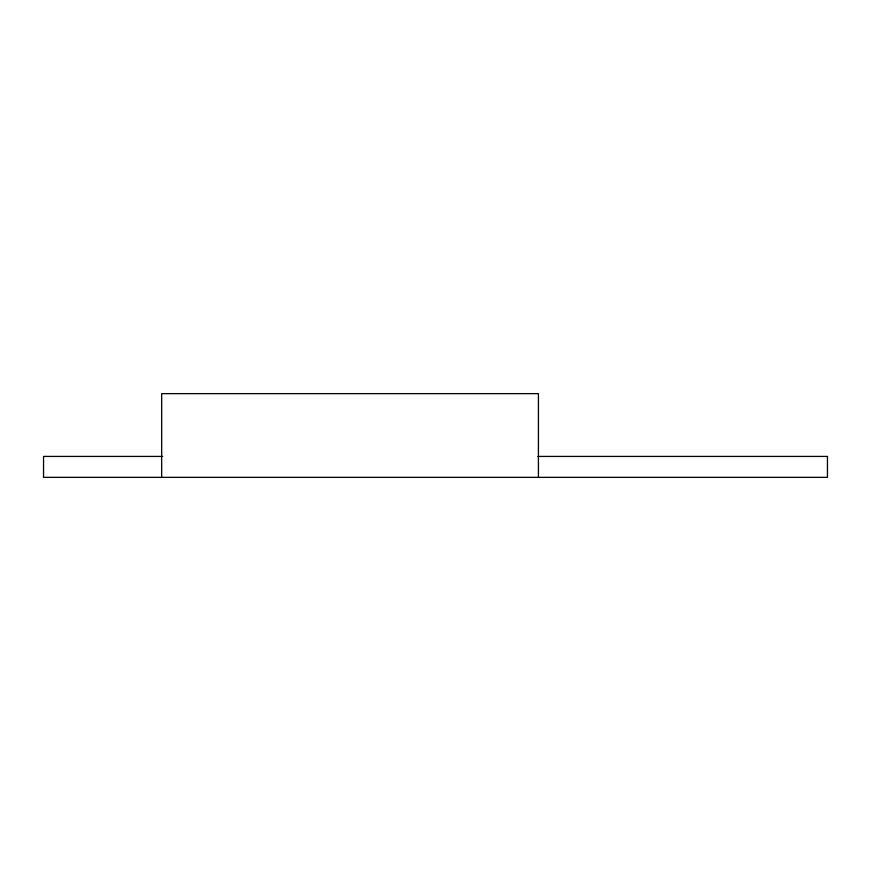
<?xml version="1.0" encoding="UTF-8"?>
<svg xmlns="http://www.w3.org/2000/svg" width="871" height="871" viewBox="0 0 871 871"><rect width="100%" height="100%" fill="white"/><g stroke="black" fill="none" stroke-linecap="round" stroke-linejoin="round"><path stroke-width="1.31" d="M162.659 456.426L43.55 456.426L43.55 477.362L827.45 477.362L827.45 456.426L537.886 456.426M538.42 477.362L538.42 393.638L161.679 393.638L161.679 477.362"/></g></svg>
